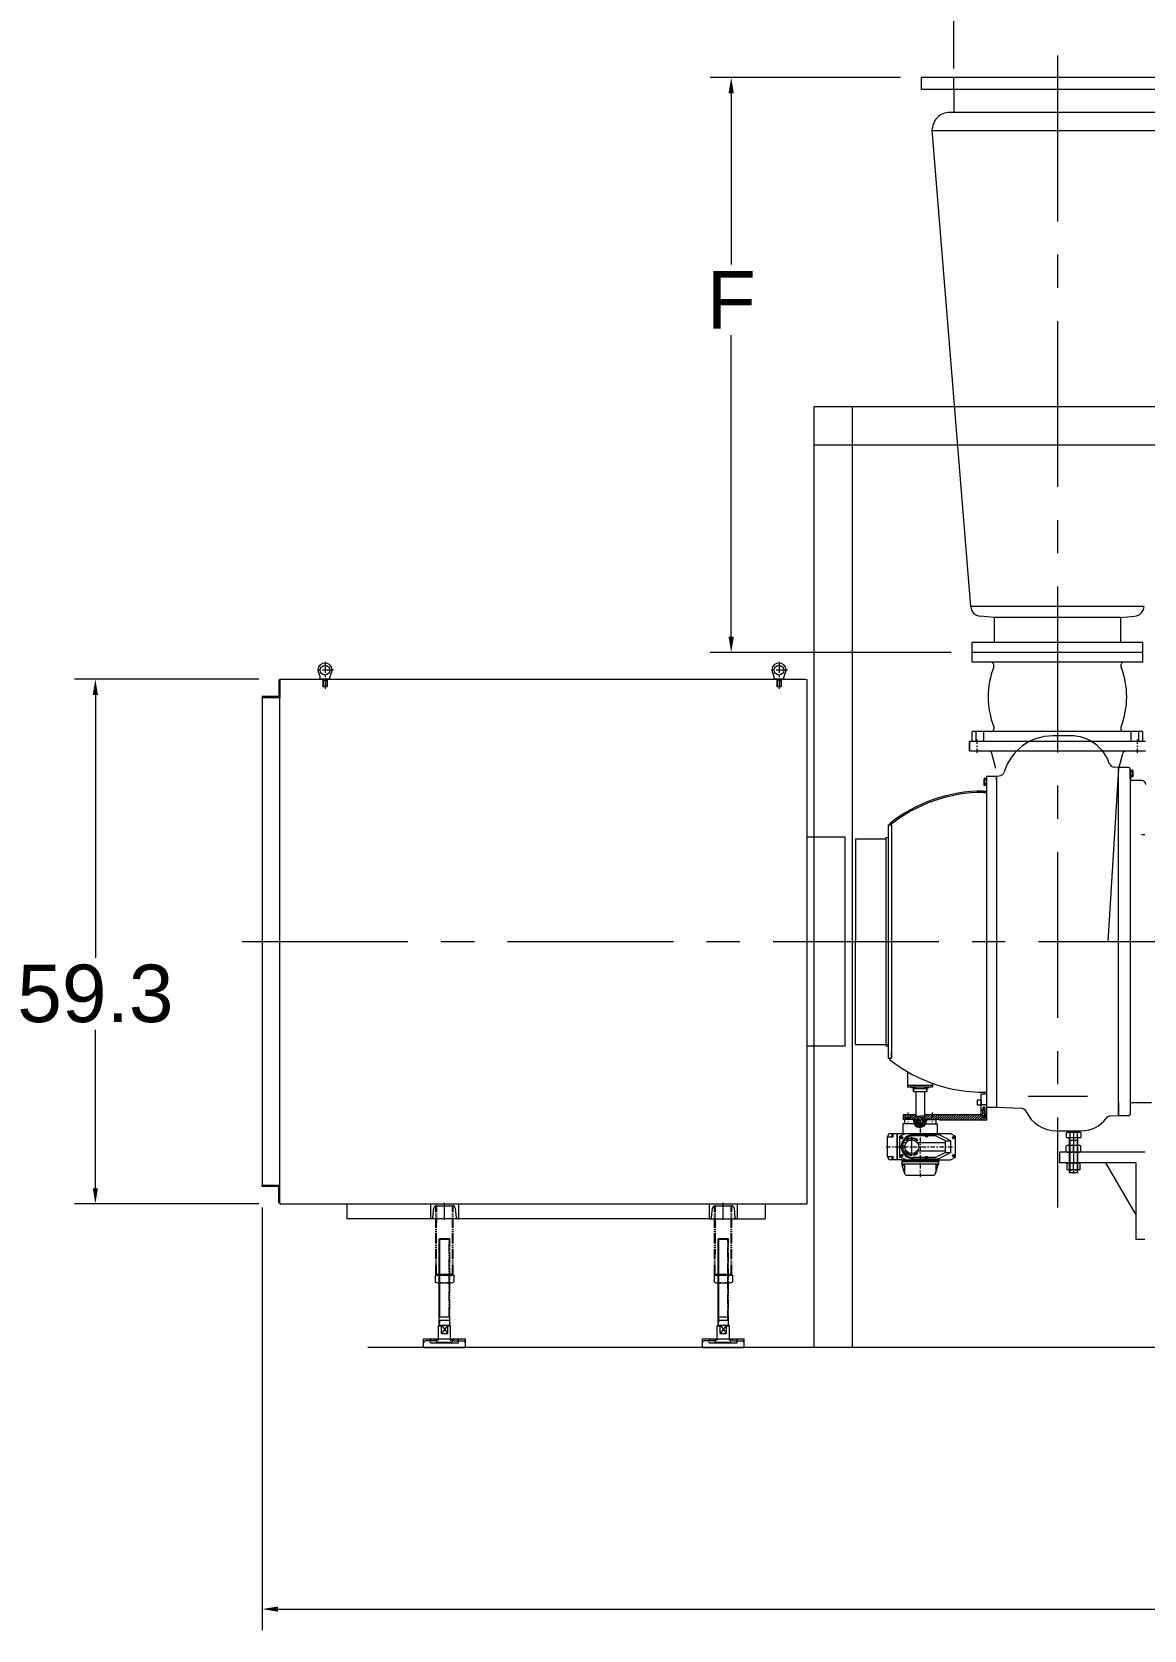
# Model space of a CAD drawing. Header units: inches. Extents: x 0 to 26418, y 0 to 20128.
# Drawn here: x 8830 to 12022, y 11112 to 15699 of the extents above; entities that cross this region are included whole.
import ezdxf

# ---------------------------------------------------------------- set-up
doc = ezdxf.new("R2010")
doc.units = ezdxf.units.IN
doc.header["$MEASUREMENT"] = 0
for name, pattern in [('ACAD_ISO04W100', [30, 24, -3, 0, -3]), ('CENTER', [50.8, 31.75, -6.35, 6.35, -6.35]), ('CHAIN', [0.7087, 0.4724, -0.0591, 0.1181, -0.0591]), ('DASHDOT', [25.4, 12.7, -6.35, 0, -6.35]), ('EB_DASHDOTDOT', [45, 30, -3, 3, -3, 3, -3])]:
    doc.linetypes.add(name, pattern=pattern)
doc.layers.get('Defpoints').update_dxf_attribs({"lineweight": 5})
for name, color, linetype, lineweight in [('CAXA0', 7, 'Continuous', 5), ('CAXA1', 5, 'CENTER', 5), ('CAXAEB0', 7, 'Continuous', 5), ('CAXA细实线层', 7, 'Continuous', 5), ('EB0_1', 7, 'Continuous', 5), ('中心线', 5, 'CENTER', 5), ('白色粗实线', 7, 'Continuous', 5), ('细实线层', 7, 'Continuous', 5)]:
    doc.layers.add(name, color=color, linetype=linetype, lineweight=lineweight)
doc.styles.add('Roman', font='arial.ttf')
doc.styles.get("Standard").update_dxf_attribs({"font": 'arial.ttf'})
doc.dimstyles.new('ISO-25', dxfattribs={"dimscale": 30, "dimtxt": 1.5, "dimasz": 1.5, "dimexe": 2, "dimexo": 2, "dimtad": 1, "dimtih": 1, "dimtoh": 1, "dimdec": 1, "dimlfac": 0.03937, "dimdsep": 46, "dimtxsty": 'Standard', "dimcen": 2.5, "dimclrd": 7, "dimclre": 7, "dimclrt": 7, "dimadec": 0, "dimazin": 0, "dimtfac": 1, "dimtdec": 1, "dimtmove": 0, "dimatfit": 3, "dimfxl": 1, "dimlwd": 5, "dimlwe": 5, "dimarcsym": 0})

# ---------------------------------------------------------------- blocks, each defined once
blk = doc.blocks.new('*D28')
at = {"color": 7, "linetype": 'Continuous', "lineweight": 5, "transparency": 16777216}
for p, q in [((9480.9, 13841.2), (8951.8, 13841.2)), ((9011.8, 13796.2), (9011.8, 13041.4)), ((9011.8, 12380.2), (9011.8, 12835.3)), ((9480.9, 12335.2), (8951.8, 12335.2))]:
    blk.add_line(p, q, dxfattribs=at)
at = {"color": 7, "transparency": 16777216}
for points in [[(9004.3, 13796.2), (9019.3, 13796.2), (9011.8, 13841.2)], [(9004.3, 12380.2), (9019.3, 12380.2), (9011.8, 12335.2)]]:
    blk.add_solid(points, dxfattribs=at)
at = {"layer": 'Defpoints', "color": 0, "transparency": 16777216}
for p in [(9540.9, 13841.2), (9011.8, 12335.2), (9540.9, 12335.2)]:
    blk.add_point(p, dxfattribs=at)
at = {"color": 7, "lineweight": 5, "transparency": 16777216, "insert": (9011.8, 12938.3), "char_height": 165, "attachment_point": 5, "style": 'Roman'}
blk.add_mtext('59.3', dxfattribs=at)
blk = doc.blocks.new('*D43')
at = {"color": 7, "linetype": 'Continuous', "lineweight": 5, "transparency": 16777216}
for p, q in [((9490.9, 12325.2), (9490.9, 11112.2)), ((15873.9, 11863.2), (15873.9, 11112.2)), ((9535.9, 11172.2), (15828.9, 11172.2))]:
    blk.add_line(p, q, dxfattribs=at)
at = {"color": 7, "transparency": 16777216}
for points in [[(9535.9, 11179.7), (9535.9, 11164.7), (9490.9, 11172.2)], [(15828.9, 11179.7), (15828.9, 11164.7), (15873.9, 11172.2)]]:
    blk.add_solid(points, dxfattribs=at)
at = {"layer": 'Defpoints', "color": 0, "transparency": 16777216}
for p in [(9490.9, 12385.2), (15873.9, 11923.2), (15873.9, 11172.2)]:
    blk.add_point(p, dxfattribs=at)
at = {"color": 7, "lineweight": 5, "transparency": 16777216, "insert": (12682.4, 11276.2), "char_height": 165, "attachment_point": 5, "style": 'Roman'}
blk.add_mtext('C', dxfattribs=at)
blk = doc.blocks.new('*D30')
at = {"color": 7, "linetype": 'Continuous', "lineweight": 5, "transparency": 16777216}
for p, q in [((11475.7, 15594.2), (11475.7, 15830.1)), ((12072, 15594.2), (12072, 15830.1)), ((11520.7, 15770.1), (12027, 15770.1))]:
    blk.add_line(p, q, dxfattribs=at)
at = {"color": 7, "transparency": 16777216}
for points in [[(11520.7, 15777.6), (11520.7, 15762.6), (11475.7, 15770.1)], [(12027, 15777.6), (12027, 15762.6), (12072, 15770.1)]]:
    blk.add_solid(points, dxfattribs=at)
at = {"layer": 'Defpoints', "color": 0, "transparency": 16777216}
for p in [(12072, 15770.1), (11475.7, 15534.2), (12072, 15534.2)]:
    blk.add_point(p, dxfattribs=at)
at = {"color": 7, "lineweight": 5, "transparency": 16777216, "insert": (11772.9, 15871.3), "char_height": 165, "attachment_point": 5, "style": 'Roman'}
blk.add_mtext('E', dxfattribs=at)
blk = doc.blocks.new('*D31')
at = {"color": 7, "linetype": 'Continuous', "lineweight": 5, "transparency": 16777216}
for p, q in [((11322.9, 15568.2), (10776.7, 15568.2)), ((10836.7, 15523.2), (10836.7, 15031.2)), ((10836.7, 13963.2), (10836.7, 14828.7)), ((11467.9, 13918.2), (10776.7, 13918.2))]:
    blk.add_line(p, q, dxfattribs=at)
at = {"color": 7, "transparency": 16777216}
for points in [[(10829.2, 15523.2), (10844.2, 15523.2), (10836.7, 15568.2)], [(10829.2, 13963.2), (10844.2, 13963.2), (10836.7, 13918.2)]]:
    blk.add_solid(points, dxfattribs=at)
at = {"layer": 'Defpoints', "color": 0, "transparency": 16777216}
for p in [(11382.9, 15568.2), (10836.7, 13918.2), (11527.9, 13918.2)]:
    blk.add_point(p, dxfattribs=at)
at = {"color": 7, "lineweight": 5, "transparency": 16777216, "insert": (10836.7, 14929.9), "char_height": 165, "attachment_point": 5, "style": 'Roman'}
blk.add_mtext('F', dxfattribs=at)

msp = doc.modelspace()

# ---------------------------------------------------------------- hatches: boundary and pattern name
at = {"lineweight": 5}
h = msp.add_hatch(dxfattribs=at)
h.set_pattern_fill('ANSI31', scale=1.5, angle=90, style=0)
h.set_pattern_definition([(45, (50834.8443, 4352.806), (3.36759605, -3.36759605), [])])
h.paths.add_polyline_path([(11568.95, 12583.18), (11569.45, 12583.18), (11569.45, 12575.18), (11568.95, 12575.18)], flags=16)
h.paths.add_polyline_path([(11554.45, 12583.18), (11554.95, 12583.18), (11554.95, 12575.18), (11554.45, 12575.18)], flags=16)
h.paths.add_polyline_path([(11348.45, 12583.18), (11350.95, 12583.18), (11350.95, 12591.18), (11364.95, 12591.18), (11364.95, 12577.18), (11348.45, 12577.18)])
h.paths.add_polyline_path([(11413.95, 12591.18), (11557.45, 12591.18), (11557.45, 12583.18), (11554.45, 12583.18), (11554.45, 12575.18), (11434.95, 12575.18), (11434.95, 12577.18), (11413.95, 12577.18)])
h.paths.add_polyline_path([(11392.95, 12591.18), (11413.95, 12591.18), (11413.95, 12577.18), (11392.95, 12577.18)])
h.paths.add_polyline_path([(11566.45, 12591.18), (11569.95, 12591.18), (11569.95, 12575.18), (11569.45, 12575.18), (11569.45, 12583.18), (11566.45, 12583.18)])
h.paths.add_polyline_path([(11329.95, 12577.18), (11329.95, 12591.18), (11336.95, 12591.18), (11336.95, 12583.18), (11339.45, 12583.18), (11339.45, 12577.18)])
at = {"lineweight": 5, "ltscale": 2}
h = msp.add_hatch(dxfattribs=at)
h.set_pattern_fill('ANSI31', angle=90, style=0)
h.set_pattern_definition([(135, (-173626.2287, 76611.9584), (-2.24506403, -2.24506403), [])])
edge = h.paths.add_edge_path()
edge.add_line((11385.95, 12577.18), (11396.56, 12577.18))
edge.add_spline(control_points=[(11396.56, 12577.18), (11398.53, 12573.35), (11391.91, 12556.99), (11382.22, 12554.28), (11378.95, 12554.19)], knot_values=[3.6308957, 3.6308957, 3.6308957, 3.6308957, 20.6769473, 29.3984587, 29.3984587, 29.3984587, 29.3984587], degree=3, periodic=0)
edge.add_line((11378.95, 12554.19), (11378.95, 12558.18))
edge.add_line((11378.95, 12558.18), (11385.95, 12558.18))
edge.add_line((11385.95, 12558.18), (11385.95, 12577.18))
edge = h.paths.add_edge_path()
edge.add_line((11371.95, 12565.18), (11371.95, 12558.18))
edge.add_line((11371.95, 12558.18), (11378.95, 12558.18))
edge.add_line((11378.95, 12558.18), (11378.95, 12554.19))
edge.add_spline(control_points=[(11378.95, 12554.19), (11376.36, 12554.13), (11370.89, 12555.1), (11363.16, 12557.92), (11361.01, 12571.77), (11360.4, 12577.18)], knot_values=[29.3984587, 29.3984587, 29.3984587, 29.3984587, 36.2964937, 44.020634, 53.7417348, 53.7417348, 53.7417348, 53.7417348], degree=3, periodic=0)
edge.add_line((11360.4, 12577.18), (11371.4, 12577.18))
edge.add_line((11371.4, 12577.18), (11371.95, 12577.18))
edge.add_line((11371.95, 12577.18), (11371.95, 12565.18))
edge.add_line((11371.95, 12565.18), (11371.95, 12565.18))

# ---------------------------------------------------------------- linework, layer by layer
at = {"color": 7, "lineweight": 5}
for p, q in [((11382.95, 15534.18), (11382.95, 15568.18)), ((11475.74, 15534.18), (11475.74, 15568.18)), ((11475.74, 15534.18), (11475.74, 15468.18)), ((11524.25, 14050.18), (11413.9, 15418.18)), ((11413.96, 15415.7), (12131.93, 15415.7)), ((11073.95, 14623.18), (11073.95, 11923.18)), ((15873.95, 14623.18), (11073.95, 14623.18)), ((11183.95, 14623.18), (11183.95, 11923.18)), ((15873.95, 14513.18), (11073.95, 14513.18)), ((12021.64, 14050.18), (11524.25, 14050.18)), ((11591.94, 14018.18), (11551.6, 14021.71)), ((11953.94, 14018.18), (11591.94, 14018.18)), ((11591.94, 14018.18), (11591.94, 13946.18)), ((11953.9, 14018.17), (11994.29, 14021.71)), ((11953.94, 14018.18), (11953.94, 13946.18)), ((9537.95, 13838.18), (9537.95, 13791.18)), ((9540.95, 13838.18), (9537.95, 13838.18)), ((9540.95, 13841.18), (11050.95, 13841.18)), ((9540.95, 13838.18), (9540.95, 13841.18)), ((9540.95, 13838.18), (9540.95, 13788.18)), ((9656.4, 13841.18), (9656.91, 13846.66)), ((9685.5, 13841.18), (9656.4, 13841.18)), ((9664.95, 13839.18), (9664.95, 13819.93)), ((9676.95, 13837.68), (9664.95, 13837.68)), ((9665.7, 13819.18), (9664.95, 13819.93)), ((9676.95, 13819.93), (9664.95, 13819.93)), ((9676.2, 13819.18), (9665.7, 13819.18)), ((9665.8, 13837.68), (9665.8, 13819.18)), ((9676.1, 13837.68), (9676.1, 13819.18)), ((9676.2, 13819.18), (9676.95, 13819.93)), ((9676.95, 13839.18), (9676.95, 13819.93)), ((9685.5, 13841.18), (9684.99, 13846.66)), ((10959.4, 13841.18), (10959.91, 13846.66)), ((10988.5, 13841.18), (10959.4, 13841.18)), ((10967.95, 13839.18), (10967.95, 13819.93)), ((10979.95, 13837.68), (10967.95, 13837.68)), ((10968.7, 13819.18), (10967.95, 13819.93)), ((10979.95, 13819.93), (10967.95, 13819.93)), ((10979.2, 13819.18), (10968.7, 13819.18)), ((10968.8, 13837.68), (10968.8, 13819.18)), ((10979.1, 13837.68), (10979.1, 13819.18)), ((10979.2, 13819.18), (10979.95, 13819.93)), ((10979.95, 13839.18), (10979.95, 13819.93)), ((10988.5, 13841.18), (10987.99, 13846.66)), ((11037.95, 13841.18), (11040.95, 13841.18)), ((11053.95, 13841.18), (11053.94, 13388.2)), ((9537.95, 13791.18), (9490.95, 13791.18)), ((9490.95, 13791.18), (9490.95, 13788.18)), ((9540.95, 13788.18), (9490.95, 13788.18)), ((9490.95, 13788.18), (9490.95, 12388.18)), ((9540.95, 12338.18), (9540.95, 13788.18)), ((11539.5, 13663.18), (11539.5, 13691.18)), ((11561.5, 13663.18), (11561.5, 13691.18)), ((11984.39, 13663.16), (11984.39, 13691.16)), ((12006.39, 13663.16), (12006.39, 13691.16)), ((11520.45, 13663.18), (12025.45, 13663.18)), ((11520.45, 13635.18), (11520.45, 13663.18)), ((11520.45, 13635.18), (11772.95, 13635.18)), ((11596.52, 13585.18), (11585.11, 13627.76)), ((11772.95, 13635.18), (12025.45, 13635.18)), ((11949.38, 13585.18), (11960.79, 13627.76)), ((11918.98, 13088.18), (11949.38, 13585.18)), ((11976.95, 13588.18), (11947.95, 13588.18)), ((11947.95, 13588.18), (11947.95, 13576.68)), ((11947.95, 12588.18), (11947.95, 13588.18)), ((11981.95, 13555.68), (11981.95, 13583.18)), ((11981.95, 13583.18), (11981.95, 12593.18)), ((11981.95, 13578.91), (11982.55, 13578.91)), ((11981.95, 13578.91), (11981.95, 13562.44)), ((11982.55, 13580.6), (11988.68, 13580.6)), ((11982.55, 13580.6), (11982.55, 13560.75)), ((11988.68, 13580.6), (11989.45, 13579.27)), ((11989.45, 13579.27), (11989.45, 13562.08)), ((11557.45, 13546.18), (11557.45, 13546.18)), ((11563.22, 13556.1), (11562.45, 13554.77)), ((11562.45, 13537.58), (11562.45, 13554.77)), ((11563.22, 13536.25), (11562.45, 13537.58)), ((11569.95, 13556.1), (11563.22, 13556.1)), ((11569.95, 13551.14), (11563.22, 13551.14)), ((11569.95, 13541.21), (11563.22, 13541.21)), ((11569.95, 13536.25), (11563.22, 13536.25)), ((11569.95, 13560.18), (11569.95, 12621.18)), ((11569.95, 13536.25), (11569.95, 13556.1)), ((11569.95, 13546.18), (11569.95, 13546.18)), ((11569.95, 13546.18), (11569.95, 13546.18)), ((11569.95, 13546.18), (11569.95, 13546.18)), ((11569.95, 13546.18), (11569.95, 13546.18)), ((11569.95, 13546.18), (11569.95, 13546.18)), ((11569.95, 13546.18), (11569.95, 13546.18)), ((11572.95, 13563.18), (11597.95, 13563.18)), ((11597.95, 13563.18), (11605.59, 13563.51)), ((11597.95, 13552.18), (11597.95, 13563.18)), ((11597.95, 13563.18), (11597.95, 12613.18)), ((11981.95, 13562.44), (11982.55, 13562.44)), ((11982.55, 13575.64), (11988.68, 13575.64)), ((11982.55, 13565.71), (11988.68, 13565.71)), ((11982.55, 13560.75), (11988.68, 13560.75)), ((12014.95, 13550.68), (11986.95, 13550.68)), ((11988.68, 13560.75), (11989.45, 13562.08)), ((11560.31, 13520.3), (11569.95, 13520.3)), ((11560.31, 13516.3), (11569.95, 13516.3)), ((11569.95, 13516.3), (11569.95, 13520.3)), ((11569.95, 13516.3), (11569.95, 13520.3)), ((11286.95, 13423.18), (11286.95, 12753.18)), ((11286.95, 13423.18), (11296.95, 13423.18)), ((11293.6, 13423.18), (11291.1, 13426.3)), ((11296.95, 13423.18), (11296.95, 12753.18)), ((11053.94, 13388.2), (11053.95, 12335.18)), ((11163.95, 13388.17), (11053.94, 13388.2)), ((11163.95, 12788.18), (11163.95, 13388.18)), ((11193.95, 13383.18), (11193.95, 13088.18)), ((11193.95, 13383.18), (11280.95, 13383.18)), ((11280.95, 13387.18), (11286.95, 13387.97)), ((11280.95, 13387.18), (11280.95, 12789.18)), ((11193.95, 12793.18), (11193.95, 13088.18)), ((11163.95, 12788.18), (11053.95, 12788.2)), ((11193.95, 12793.18), (11286.95, 12793.18)), ((11280.95, 12789.18), (11286.95, 12788.39)), ((11286.95, 12753.18), (11296.95, 12753.18)), ((11293.6, 12753.18), (11291.1, 12750.05)), ((11296.95, 12761.18), (11296.95, 12770.18)), ((11296.95, 12761.18), (11296.95, 12770.18)), ((11296.95, 12753.18), (11296.95, 12770.18)), ((11342.95, 12714.64), (11342.95, 12673.68)), ((11353.7, 12669.68), (11366.45, 12669.68)), ((11359.95, 12666.68), (11353.7, 12669.68)), ((11359.95, 12666.68), (11359.95, 12657.68)), ((11359.95, 12666.68), (11397.95, 12666.68)), ((11366.44, 12671.68), (11366.44, 12669.68)), ((11391.45, 12671.68), (11391.45, 12669.68)), ((11391.45, 12669.68), (11404.2, 12669.68)), ((11397.95, 12666.68), (11404.2, 12669.68)), ((11397.95, 12666.68), (11397.95, 12657.68)), ((11414.95, 12681.21), (11414.95, 12673.68)), ((11569.95, 12660.06), (11569.95, 12656.06)), ((11359.95, 12657.68), (11397.95, 12657.68)), ((11366.45, 12657.68), (11366.45, 12587.18)), ((11391.45, 12657.68), (11391.45, 12587.18)), ((11543.95, 12619.78), (11543.95, 12632.58)), ((11545.55, 12634.18), (11553.95, 12634.18)), ((11553.95, 12618.18), (11545.55, 12618.18)), ((11553.95, 12591.18), (11553.95, 12651.18)), ((11553.95, 12651.18), (11569.95, 12651.18)), ((11553.95, 12634.18), (11553.95, 12618.18)), ((11553.95, 12620.18), (11569.95, 12620.18)), ((11560.31, 12656.06), (11569.95, 12656.06)), ((11569.95, 12616.18), (11569.95, 12621.18)), ((11569.95, 12621.18), (11569.95, 12591.18)), ((11947.95, 12588.18), (11947.95, 12627.18)), ((11947.95, 12627.18), (11947.95, 12588.18)), ((12042.95, 12625.68), (11986.95, 12625.68)), ((11366.45, 12591.18), (11329.95, 12591.18)), ((11329.95, 12591.18), (11329.95, 12577.18)), ((11371.95, 12577.18), (11329.95, 12577.18)), ((11371.4, 12577.18), (11333.95, 12577.18)), ((11333.95, 12577.18), (11333.95, 12565.18)), ((11336.95, 12583.18), (11336.95, 12591.18)), ((11350.95, 12583.18), (11336.95, 12583.18)), ((11337.45, 12583.18), (11337.45, 12589.9)), ((11338.73, 12591.18), (11349.17, 12591.18)), ((11339.45, 12577.18), (11339.45, 12583.18)), ((11339.95, 12583.18), (11339.95, 12577.18)), ((11347.95, 12577.18), (11347.95, 12583.18)), ((11348.45, 12577.18), (11348.45, 12583.18)), ((11350.45, 12589.9), (11350.45, 12583.18)), ((11350.95, 12591.18), (11350.95, 12583.18)), ((11364.95, 12577.18), (11364.95, 12591.18)), ((11366.45, 12587.18), (11378.95, 12587.18)), ((11369.45, 12582.18), (11369.45, 12585.68)), ((11369.45, 12582.18), (11378.95, 12582.18)), ((11371.95, 12562.18), (11371.95, 12580.68)), ((11371.95, 12558.18), (11371.95, 12577.18)), ((11391.45, 12587.18), (11378.95, 12587.18)), ((11388.45, 12582.18), (11378.95, 12582.18)), ((11385.95, 12562.18), (11385.95, 12580.68)), ((11434.95, 12577.18), (11385.95, 12577.18)), ((11385.95, 12577.18), (11423.95, 12577.18)), ((11385.95, 12558.18), (11385.95, 12577.18)), ((11388.45, 12582.18), (11388.45, 12585.68)), ((11557.95, 12591.18), (11391.45, 12591.18)), ((11392.95, 12577.18), (11392.95, 12591.18)), ((11423.95, 12577.18), (11423.95, 12565.18)), ((11434.95, 12577.18), (11434.95, 12575.18)), ((11569.95, 12575.18), (11434.95, 12575.18)), ((11554.95, 12583.18), (11568.95, 12583.18)), ((11554.95, 12583.18), (11554.95, 12575.18)), ((11555.45, 12576.46), (11555.45, 12583.18)), ((11567.17, 12575.18), (11556.73, 12575.18)), ((11557.45, 12591.18), (11557.45, 12583.18)), ((11565.95, 12606.18), (11557.95, 12606.18)), ((11558.75, 12603.18), (11557.95, 12602.38)), ((11557.95, 12602.38), (11557.95, 12583.18)), ((11565.95, 12602.38), (11557.95, 12602.38)), ((11557.95, 12602.38), (11557.95, 12602.38)), ((11558.75, 12611.18), (11561.95, 12613.02)), ((11565.15, 12611.18), (11558.75, 12611.18)), ((11558.75, 12611.18), (11558.75, 12603.18)), ((11565.15, 12603.18), (11558.75, 12603.18)), ((11565.15, 12611.18), (11561.95, 12613.02)), ((11565.15, 12611.18), (11565.15, 12603.18)), ((11565.15, 12603.18), (11565.95, 12602.38)), ((11565.95, 12583.18), (11565.95, 12602.38)), ((11569.95, 12591.18), (11565.95, 12591.18)), ((11566.45, 12591.18), (11566.45, 12583.18)), ((11568.45, 12583.18), (11568.45, 12576.46)), ((11568.95, 12583.18), (11568.95, 12575.18)), ((11569.95, 12591.18), (11569.95, 12575.18)), ((11572.95, 12613.18), (11597.95, 12613.18)), ((11597.95, 12613.18), (11668.91, 12610.08)), ((11976.95, 12588.18), (11947.95, 12588.18)), ((11285.3, 12527.78), (11301.8, 12527.78)), ((11285.3, 12471.18), (11285.3, 12527.78)), ((11295, 12537.48), (11348.65, 12537.48)), ((11301.8, 12536.63), (11298.8, 12536.63)), ((11298.8, 12528.63), (11298.8, 12536.63)), ((11301.8, 12528.63), (11298.8, 12528.63)), ((11301.8, 12527.78), (11301.8, 12537.48)), ((11313.3, 12461.48), (11313.3, 12537.48)), ((11314.3, 12461.48), (11314.3, 12537.48)), ((11338.8, 12537.48), (11320.3, 12529.98)), ((11320.3, 12468.98), (11320.3, 12529.98)), ((11323.6, 12525.88), (11325.1, 12525.88)), ((11323.6, 12524.88), (11323.6, 12525.88)), ((11325.1, 12524.88), (11323.6, 12524.88)), ((11325.1, 12525.88), (11325.1, 12527.38)), ((11326.1, 12527.38), (11325.1, 12527.38)), ((11325.1, 12523.38), (11325.1, 12524.88)), ((11326.1, 12523.38), (11325.1, 12523.38)), ((11326.1, 12527.38), (11326.1, 12525.88)), ((11326.1, 12525.88), (11327.6, 12525.88)), ((11326.1, 12524.88), (11326.1, 12523.38)), ((11327.6, 12524.88), (11326.1, 12524.88)), ((11327.6, 12525.88), (11327.6, 12524.88)), ((11329.7, 12565.18), (11329.7, 12537.48)), ((11362.51, 12565.18), (11329.7, 12565.18)), ((11348.65, 12537.48), (11466.6, 12537.48)), ((11353.24, 12524.43), (11353.24, 12522.26)), ((11355.1, 12472.98), (11355.1, 12527.36)), ((11359.4, 12534.08), (11392.68, 12534.08)), ((11393.13, 12530.93), (11359.4, 12530.93)), ((11360.06, 12524), (11360.06, 12521.79)), ((11371.93, 12563.18), (11371.95, 12563.18)), ((11371.93, 12561.18), (11371.95, 12561.18)), ((11371.95, 12562.18), (11372.95, 12561.18)), ((11371.95, 12558.18), (11385.95, 12558.18)), ((11384.95, 12561.18), (11372.95, 12561.18)), ((11385.95, 12562.18), (11384.95, 12561.18)), ((11394.14, 12565.18), (11428.2, 12565.18)), ((11395.6, 12533.68), (11397.1, 12533.68)), ((11395.6, 12532.68), (11395.6, 12533.68)), ((11397.1, 12532.68), (11395.6, 12532.68)), ((11397.1, 12533.68), (11397.1, 12535.18)), ((11398.1, 12535.18), (11397.1, 12535.18)), ((11397.1, 12531.18), (11397.1, 12532.68)), ((11398.1, 12531.18), (11397.1, 12531.18)), ((11398.1, 12535.18), (11398.1, 12533.68)), ((11398.1, 12533.68), (11399.6, 12533.68)), ((11398.1, 12532.68), (11398.1, 12531.18)), ((11399.6, 12532.68), (11398.1, 12532.68)), ((11399.6, 12533.68), (11399.6, 12532.68)), ((11423.3, 12530.93), (11402.07, 12530.93)), ((11402.52, 12534.08), (11432.3, 12534.08)), ((11451.8, 12515.98), (11423.3, 12530.93)), ((11428.2, 12565.18), (11428.2, 12537.48)), ((11466.8, 12515.98), (11432.3, 12534.08)), ((11466.6, 12537.48), (11480.3, 12529.48)), ((11473, 12525.88), (11474.5, 12525.88)), ((11473, 12524.88), (11473, 12525.88)), ((11474.5, 12524.88), (11473, 12524.88)), ((11474.5, 12525.88), (11474.5, 12527.38)), ((11475.5, 12527.38), (11474.5, 12527.38)), ((11474.5, 12523.38), (11474.5, 12524.88)), ((11475.5, 12523.38), (11474.5, 12523.38)), ((11475.5, 12527.38), (11475.5, 12525.88)), ((11475.5, 12525.88), (11477, 12525.88)), ((11475.5, 12524.88), (11475.5, 12523.38)), ((11477, 12524.88), (11475.5, 12524.88)), ((11477, 12525.88), (11477, 12524.88)), ((11480.3, 12469.48), (11480.3, 12529.48)), ((11771.44, 12545.16), (11843.95, 12545.16)), ((11323.04, 12499.98), (11324.54, 12499.98)), ((11323.04, 12498.98), (11323.04, 12499.98)), ((11324.54, 12498.98), (11323.04, 12498.98)), ((11324.54, 12499.98), (11324.54, 12501.48)), ((11325.54, 12501.48), (11324.54, 12501.48)), ((11324.54, 12497.48), (11324.54, 12498.98)), ((11325.54, 12497.48), (11324.54, 12497.48)), ((11324.96, 12502.78), (11335.68, 12502.78)), ((11324.96, 12496.18), (11335.68, 12496.18)), ((11325.54, 12501.48), (11325.54, 12499.98)), ((11325.54, 12499.98), (11327.04, 12499.98)), ((11325.54, 12498.98), (11325.54, 12497.48)), ((11327.04, 12498.98), (11325.54, 12498.98)), ((11327.04, 12499.98), (11327.04, 12498.98)), ((11330.33, 12511.48), (11339.48, 12511.48)), ((11330.33, 12487.48), (11339.48, 12487.48)), ((11339.73, 12520.62), (11338.07, 12516.3)), ((11342.32, 12517.07), (11338.07, 12516.3)), ((11339.73, 12478.33), (11338.07, 12482.65)), ((11342.32, 12481.88), (11338.07, 12482.65)), ((11340.38, 12519.71), (11339.73, 12520.62)), ((11340.38, 12479.24), (11339.73, 12478.33)), ((11341.65, 12517.97), (11342.32, 12517.07)), ((11341.65, 12480.99), (11342.32, 12481.88)), ((11353.24, 12474.52), (11353.24, 12476.69)), ((11360.06, 12474.95), (11360.06, 12477.16)), ((11370.72, 12511.48), (11451.8, 12511.48)), ((11370.72, 12487.48), (11451.8, 12487.48)), ((11372.17, 12517.78), (11370.75, 12516.14)), ((11372.17, 12481.18), (11370.75, 12482.81)), ((11451.8, 12482.98), (11423.3, 12468.02)), ((11466.8, 12482.98), (11432.3, 12464.88)), ((11451.8, 12482.98), (11451.8, 12515.98)), ((11451.8, 12515.98), (11466.8, 12515.98)), ((11451.8, 12482.98), (11466.8, 12482.98)), ((11466.8, 12482.98), (11466.8, 12515.98)), ((11285.3, 12471.18), (11301.8, 12471.18)), ((11326.3, 12461.48), (11295, 12461.48)), ((11301.8, 12470.33), (11298.8, 12470.33)), ((11298.8, 12462.33), (11298.8, 12470.33)), ((11301.8, 12462.33), (11298.8, 12462.33)), ((11301.8, 12461.48), (11301.8, 12471.18)), ((11338.8, 12461.48), (11320.3, 12468.98)), ((11323.6, 12474.08), (11325.1, 12474.08)), ((11323.6, 12473.08), (11323.6, 12474.08)), ((11325.1, 12473.08), (11323.6, 12473.08)), ((11325.1, 12474.08), (11325.1, 12475.58)), ((11326.1, 12475.58), (11325.1, 12475.58)), ((11325.1, 12471.58), (11325.1, 12473.08)), ((11326.1, 12471.58), (11325.1, 12471.58)), ((11326.1, 12475.58), (11326.1, 12474.08)), ((11326.1, 12474.08), (11327.6, 12474.08)), ((11326.1, 12473.08), (11326.1, 12471.58)), ((11327.6, 12473.08), (11326.1, 12473.08)), ((11326.3, 12461.48), (11326.3, 12449.88)), ((11326.3, 12461.48), (11431.6, 12461.48)), ((11326.3, 12457.88), (11431.6, 12457.88)), ((11326.3, 12456.88), (11431.6, 12456.88)), ((11326.3, 12449.88), (11431.6, 12449.88)), ((11335.56, 12420.76), (11326.3, 12449.88)), ((11327.6, 12474.08), (11327.6, 12473.08)), ((11327.81, 12449.88), (11327.81, 12446.88)), ((11327.81, 12446.88), (11333.7, 12446.88)), ((11333.7, 12449.88), (11333.7, 12446.88)), ((11334.3, 12449.88), (11334.3, 12424.73)), ((11393.13, 12468.03), (11359.4, 12468.03)), ((11359.4, 12464.88), (11392.68, 12464.88)), ((11395.6, 12466.28), (11397.1, 12466.28)), ((11395.6, 12465.28), (11395.6, 12466.28)), ((11397.1, 12465.28), (11395.6, 12465.28)), ((11397.1, 12466.28), (11397.1, 12467.78)), ((11398.1, 12467.78), (11397.1, 12467.78)), ((11397.1, 12463.78), (11397.1, 12465.28)), ((11398.1, 12463.78), (11397.1, 12463.78)), ((11398.1, 12467.78), (11398.1, 12466.28)), ((11398.1, 12466.28), (11399.6, 12466.28)), ((11398.1, 12465.28), (11398.1, 12463.78)), ((11399.6, 12465.28), (11398.1, 12465.28)), ((11399.6, 12466.28), (11399.6, 12465.28)), ((11423.3, 12468.02), (11402.07, 12468.03)), ((11402.52, 12464.88), (11432.3, 12464.88)), ((11422.34, 12420.76), (11431.6, 12449.88)), ((11423.6, 12449.88), (11423.6, 12424.73)), ((11424.2, 12449.88), (11424.2, 12446.88)), ((11430.08, 12446.88), (11424.2, 12446.88)), ((11430.08, 12449.88), (11430.08, 12446.88)), ((11431.6, 12461.48), (11466.6, 12461.48)), ((11431.6, 12461.48), (11431.6, 12449.88)), ((11466.6, 12461.48), (11480.3, 12469.48)), ((11473, 12473.08), (11473, 12474.08)), ((11473, 12474.08), (11474.5, 12474.08)), ((11473, 12473.58), (11473, 12473.08)), ((11474.5, 12473.08), (11473, 12473.08)), ((11474.5, 12474.08), (11474.5, 12475.58)), ((11474.5, 12475.58), (11475.5, 12475.58)), ((11474.5, 12471.58), (11474.5, 12473.08)), ((11475.5, 12471.58), (11474.5, 12471.58)), ((11475, 12471.58), (11475.5, 12471.58)), ((11475.5, 12475.58), (11475.5, 12474.08)), ((11475.5, 12474.08), (11477, 12474.08)), ((11475.5, 12473.08), (11475.5, 12471.58)), ((11477, 12473.08), (11475.5, 12473.08)), ((11477, 12474.08), (11477, 12473.08)), ((9540.95, 12388.18), (9490.95, 12388.18)), ((9490.95, 12385.18), (9490.95, 12388.18)), ((9537.95, 12385.18), (9490.95, 12385.18)), ((9537.95, 12338.18), (9537.95, 12385.18)), ((11339.37, 12417.98), (11418.52, 12417.98)), ((9540.95, 12338.18), (9537.95, 12338.18)), ((9540.95, 12338.18), (9540.95, 12335.18)), ((9540.95, 12335.18), (11053.95, 12335.18)), ((9733.95, 12335.18), (9733.95, 12292.18)), ((9973.95, 12335.18), (10053.95, 12335.18)), ((9973.95, 12335.18), (9973.95, 12292.18)), ((9980.41, 12295.78), (9983.13, 12322.97)), ((9991.09, 12330.18), (10036.81, 12330.18)), ((10013.95, 12289.18), (10013.95, 12338.18)), ((10044.77, 12322.97), (10047.49, 12295.78)), ((10053.95, 12335.18), (10053.95, 12292.18)), ((10773.95, 12335.18), (10853.95, 12335.18)), ((10773.95, 12335.18), (10773.95, 12292.18)), ((10780.41, 12295.78), (10783.13, 12322.97)), ((10791.09, 12330.18), (10836.81, 12330.18)), ((10813.95, 12289.18), (10813.95, 12338.18)), ((10844.77, 12322.97), (10847.49, 12295.78)), ((10853.95, 12335.18), (10853.95, 12292.18)), ((10933.95, 12335.18), (10933.95, 12292.18)), ((10773.95, 12292.18), (9733.95, 12292.18)), ((9976.43, 12292.18), (9973.95, 12292.18)), ((10051.47, 12292.18), (10053.95, 12292.18)), ((10776.43, 12292.18), (10773.95, 12292.18)), ((10773.95, 12292.18), (10933.95, 12292.18)), ((10851.47, 12292.18), (10853.95, 12292.18)), ((9998.95, 12234.18), (10000.95, 12236.18)), ((9998.95, 12234.18), (10028.95, 12234.18)), ((9998.95, 11987.18), (9998.95, 12234.18)), ((10000.84, 12011.18), (10000.84, 12236.07)), ((10000.95, 12236.18), (10026.95, 12236.18)), ((10028.95, 12234.18), (10026.95, 12236.18)), ((10798.95, 12234.18), (10800.95, 12236.18)), ((10798.95, 12234.18), (10828.95, 12234.18)), ((10798.95, 11987.18), (10798.95, 12234.18)), ((10800.84, 12001.14), (10800.84, 12236.07)), ((10800.95, 12236.18), (10826.95, 12236.18)), ((10828.95, 12234.18), (10826.95, 12236.18)), ((9987.39, 12131.17), (9987.39, 12110.88)), ((9988.95, 12133.17), (10038.95, 12133.17)), ((9991.09, 12131.18), (10038.95, 12131.18)), ((9994.03, 12133.17), (10033.87, 12133.17)), ((10000.67, 12110.88), (10000.67, 12131.17)), ((10027.23, 12110.88), (10027.23, 12131.17)), ((10040.51, 12131.17), (10040.51, 12110.88)), ((10787.39, 12131.17), (10787.39, 12110.88)), ((10788.95, 12133.17), (10838.95, 12133.17)), ((10791.09, 12131.18), (10838.95, 12131.18)), ((10794.03, 12133.17), (10833.87, 12133.17)), ((10800.67, 12110.88), (10800.67, 12131.17)), ((10827.23, 12110.88), (10827.23, 12131.17)), ((10840.51, 12131.17), (10840.51, 12110.88)), ((9994.03, 12108.87), (10033.87, 12108.87)), ((10794.03, 12108.87), (10833.87, 12108.87)), ((9998.45, 11987.18), (9996.45, 11985.18)), ((9996.45, 11944.18), (9996.45, 11985.18)), ((9996.45, 11985.18), (10004.94, 11985.18)), ((9998.45, 12011.18), (10029.45, 12011.18)), ((9998.45, 11987.18), (10029.45, 11987.18)), ((9998.95, 12001.18), (10028.95, 12001.18)), ((10000.84, 12001.14), (9998.95, 11992.02)), ((10022.96, 11987.18), (10004.94, 11963.18)), ((10004.94, 11987.18), (10022.96, 11963.18)), ((10004.94, 11963.18), (10004.94, 11987.18)), ((10022.96, 11963.18), (10022.96, 11987.18)), ((10022.96, 11985.18), (10031.45, 11985.18)), ((10027.06, 12001.14), (10028.95, 11992.02)), ((10029.45, 11987.18), (10031.45, 11985.18)), ((10031.45, 11944.18), (10031.45, 11985.18)), ((10798.45, 11987.18), (10796.45, 11985.18)), ((10796.45, 11944.18), (10796.45, 11985.18)), ((10796.45, 11985.18), (10804.94, 11985.18)), ((10798.45, 12011.18), (10829.45, 12011.18)), ((10798.45, 11987.18), (10829.45, 11987.18)), ((10798.95, 12001.18), (10828.95, 12001.18)), ((10800.84, 12001.14), (10798.95, 11992.02)), ((10822.96, 11987.18), (10804.94, 11963.18)), ((10804.94, 11987.18), (10822.96, 11963.18)), ((10804.94, 11963.18), (10804.94, 11987.18)), ((10822.96, 11963.18), (10822.96, 11987.18)), ((10822.96, 11985.18), (10831.45, 11985.18)), ((10827.06, 12001.14), (10828.95, 11992.02)), ((10829.45, 11987.18), (10831.45, 11985.18)), ((10831.45, 11944.18), (10831.45, 11985.18)), ((9953.95, 11948.18), (10073.95, 11948.18)), ((9953.95, 11923.18), (9953.95, 11948.18)), ((9953.95, 11923.18), (9953.95, 11937.18)), ((9973.95, 11942.18), (9958.95, 11942.18)), ((9973.95, 11936.18), (9973.95, 11948.18)), ((9973.95, 11948.18), (10053.95, 11948.18)), ((9973.95, 11936.18), (10053.95, 11936.18)), ((9975.95, 11942.18), (9975.95, 11948.18)), ((9986.95, 11942.18), (9975.95, 11942.18)), ((9986.95, 11942.18), (9986.95, 11948.18)), ((9990.95, 11936.18), (9990.95, 11944.18)), ((9996.45, 11944.18), (9990.95, 11944.18)), ((9991.45, 11938.18), (9991.45, 11944.18)), ((9991.45, 11938.18), (10036.45, 11938.18)), ((9995.45, 11944.18), (9995.45, 11948.18)), ((10004.94, 11963.18), (10022.96, 11963.18)), ((10031.45, 11944.18), (10036.95, 11944.18)), ((10032.45, 11944.18), (10032.45, 11948.18)), ((10036.45, 11938.18), (10036.45, 11944.18)), ((10036.95, 11936.18), (10036.95, 11944.18)), ((10040.95, 11942.18), (10040.95, 11948.18)), ((10040.95, 11942.18), (10051.95, 11942.18)), ((10051.95, 11942.18), (10051.95, 11948.18)), ((10053.95, 11936.18), (10053.95, 11948.18)), ((10053.95, 11942.18), (10068.95, 11942.18)), ((10073.95, 11923.18), (10073.95, 11948.18)), ((10073.95, 11923.18), (10073.95, 11937.18)), ((10753.95, 11948.18), (10873.95, 11948.18)), ((10753.95, 11923.18), (10753.95, 11948.18)), ((10753.95, 11923.18), (10753.95, 11937.18)), ((10773.95, 11942.18), (10758.95, 11942.18)), ((10773.95, 11936.18), (10773.95, 11948.18)), ((10773.95, 11948.18), (10853.95, 11948.18)), ((10773.95, 11936.18), (10853.95, 11936.18)), ((10775.95, 11942.18), (10775.95, 11948.18)), ((10786.95, 11942.18), (10775.95, 11942.18)), ((10786.95, 11942.18), (10786.95, 11948.18)), ((10790.95, 11936.18), (10790.95, 11944.18)), ((10796.45, 11944.18), (10790.95, 11944.18)), ((10791.45, 11938.18), (10791.45, 11944.18)), ((10791.45, 11938.18), (10836.45, 11938.18)), ((10795.45, 11944.18), (10795.45, 11948.18)), ((10804.94, 11963.18), (10822.96, 11963.18)), ((10831.45, 11944.18), (10836.95, 11944.18)), ((10832.45, 11944.18), (10832.45, 11948.18)), ((10836.45, 11938.18), (10836.45, 11944.18)), ((10836.95, 11936.18), (10836.95, 11944.18)), ((10840.95, 11942.18), (10840.95, 11948.18)), ((10840.95, 11942.18), (10851.95, 11942.18)), ((10851.95, 11942.18), (10851.95, 11948.18)), ((10853.95, 11936.18), (10853.95, 11948.18)), ((10853.95, 11942.18), (10868.95, 11942.18)), ((10873.95, 11923.18), (10873.95, 11948.18)), ((10873.95, 11923.18), (10873.95, 11937.18)), ((16641.69, 11923.18), (9793.58, 11923.18)), ((9953.95, 11923.18), (10073.95, 11923.18)), ((9953.95, 11923.18), (10073.95, 11923.18)), ((10753.95, 11923.18), (10873.95, 11923.18)), ((10753.95, 11923.18), (10873.95, 11923.18))]:
    msp.add_line(p, q, dxfattribs=at)
at = {"color": 7, "linetype": 'DASHDOT', "lineweight": 5}
for p, q in [((11542.95, 13629.76), (11542.95, 13669.77)), ((12002.95, 13629.76), (12002.95, 13669.77)), ((11561.95, 12615.75), (11561.95, 12569.68)), ((11343.95, 12597.48), (11343.95, 12570.11)), ((11378.95, 12577.18), (11378.95, 12493.73)), ((11378.95, 12577.18), (11378.95, 12413)), ((11413.95, 12597.48), (11413.95, 12570.11)), ((11281.14, 12499.48), (11484.58, 12499.48))]:
    msp.add_line(p, q, dxfattribs=at)
at = {"color": 7, "linetype": 'Continuous', "lineweight": 5}
for p, q in [((11527.95, 13663.18), (12017.95, 13663.18)), ((11798.3, 12539.18), (11798.3, 12525.71)), ((11798.3, 12525.71), (11839.87, 12525.71)), ((11803.5, 12540.71), (11834.68, 12540.71)), ((11807.09, 12525.71), (11831.09, 12525.71)), ((11807.09, 12525.71), (11807.09, 12425.71)), ((11808.7, 12539.18), (11808.7, 12525.71)), ((11829.48, 12539.18), (11829.48, 12525.71)), ((11831.09, 12525.71), (11831.09, 12425.71)), ((11839.87, 12539.18), (11839.87, 12525.71)), ((12023.95, 12483.5), (11779.09, 12483.5)), ((11779.09, 12483.5), (11779.09, 12453.5)), ((11798.3, 12485.03), (11798.3, 12502.17)), ((11803.5, 12503.7), (11834.68, 12503.7)), ((11803.5, 12483.5), (11834.68, 12483.5)), ((11807.09, 12518.21), (11831.09, 12518.21)), ((11808.7, 12502.17), (11808.7, 12485.03)), ((11829.48, 12502.17), (11829.48, 12485.03)), ((11839.87, 12485.03), (11839.87, 12502.17)), ((11998.95, 12453.5), (11779.09, 12453.5)), ((11801.09, 12433.06), (11801.09, 12453.26)), ((11801.09, 12453.26), (11837.09, 12453.26)), ((11837.09, 12433.06), (11801.09, 12433.06)), ((11819.09, 12434.59), (11819.09, 12451.72)), ((11837.09, 12453.26), (11837.09, 12433.06)), ((11911.45, 12453.5), (11998.95, 12301.95)), ((11998.95, 12233.5), (11998.95, 12453.5)), ((11807.09, 12425.71), (11831.09, 12425.71)), ((12023.95, 12233.5), (11998.95, 12233.5))]:
    msp.add_line(p, q, dxfattribs=at)
at = {"color": 7, "linetype": 'ACAD_ISO04W100', "lineweight": 5, "ltscale": 0.3}
for p, q in [((11359.95, 12657.68), (11359.95, 12666.68)), ((11397.95, 12657.68), (11397.95, 12666.68))]:
    msp.add_line(p, q, dxfattribs=at)
at = {"color": 7, "linetype": 'CHAIN', "lineweight": 5, "ltscale": 15}
msp.add_line((11859.68, 12643.67), (11688.63, 12643.67), dxfattribs=at)
at = {"color": 7, "lineweight": 5}
for centre, radius in [((9670.95, 13867.18), 14), ((10973.95, 13867.18), 14), ((11325.6, 12525.38), 3.3), ((11356.65, 12523.12), 1.75), ((11397.6, 12533.18), 3.3), ((11475, 12525.38), 3.3), ((11325.04, 12499.48), 3.3), ((11325.6, 12473.58), 3.3), ((11355.1, 12499.48), 19.7), ((11475, 12473.58), 3.3), ((11397.6, 12465.78), 3.3)]:
    msp.add_circle(centre, radius, dxfattribs=at)
for centre, radius, start, end in [((11463.9, 15418.18), 50, 90, 182.83926), ((11554.22, 14051.59), 30, 182.70431, 265), ((11991.67, 14051.59), 30, 275, 357.29569), ((9670.95, 13867.18), 20.55, 324.75711, 215.24289), ((9641.91, 13846.66), 15, 0, 35.24289), ((9699.99, 13846.66), 15, 144.75711, 180), ((10973.95, 13867.18), 20.55, 324.75711, 215.24289), ((10944.91, 13846.66), 15, 0, 35.24289), ((11002.99, 13846.66), 15, 144.75711, 180), ((11808.14, 13790.68), 234.02, 158.48295, 201.51705), ((11581.03, 13880.18), 10, 338.48295, 90), ((11964.87, 13880.18), 10, 90, 201.51705), ((11737.86, 13790.68), 234.02, 338.48295, 21.51705), ((9662.95, 13839.18), 2, 0, 90), ((9678.95, 13839.18), 2, 90, 180), ((10965.95, 13839.18), 2, 0, 90), ((10981.95, 13839.18), 2, 90, 180), ((11581.16, 13700.9), 10, 270.0815, 21.59854), ((11964.74, 13700.9), 10, 158.40146, 269.9185), ((11575.45, 13625.18), 10, 15, 90), ((11970.45, 13625.18), 10, 90, 165), ((11976.95, 13583.18), 5, 0, 90), ((11987.87, 13590.26), 11, 237.44934, 241.44818), ((11985.06, 13578.12), 4.39, 325.61576, 25.61582), ((11566.84, 13553.62), 4.39, 154.38418, 214.38424), ((11578.87, 13546.18), 16.42, 162.41205, 197.58795), ((11566.84, 13538.73), 4.39, 145.61576, 205.61582), ((11572.95, 13560.18), 3, 90, 180), ((11986.95, 13555.68), 5, 180, 270), ((11973.03, 13570.68), 16.42, 342.41205, 17.58795), ((11985.06, 13563.23), 4.39, 334.38418, 34.38424), ((12014.95, 13538.68), 12, 0, 90), ((11560.31, 13087.8), 432.5, 89.99999, 128.49432), ((11560.31, 13087.8), 428.5, 90, 128.4934), ((11560.31, 13088.56), 432.5, 231.50568, 243.37005), ((11560.31, 13088.56), 432.5, 243.37005, 270.00001), ((11545.55, 12632.58), 1.6, 90, 180), ((11545.55, 12619.78), 1.6, 180, 270), ((11572.95, 12616.18), 3, 180, 270), ((11986.95, 12620.68), 5, 90, 180), ((11338.73, 12589.9), 1.28, 90, 180), ((11349.17, 12589.9), 1.28, 0, 90), ((11367.95, 12585.68), 1.5, 359.99992, 89.99992), ((11370.45, 12580.68), 1.5, 0, 89.99992), ((11387.45, 12580.68), 1.5, 90.00008, 180), ((11389.95, 12585.68), 1.5, 90.00008, 180.00008), ((11556.73, 12576.46), 1.28, 180, 270), ((11567.17, 12576.46), 1.28, 270, 0), ((11668.21, 12594.09), 16, 25.65581, 87.5), ((11771.44, 12643.68), 98.52, 205.65581, 270.00003), ((11843.95, 12629.46), 84.31, 270, 324.4794), ((11925.59, 12571.19), 16, 92.5, 144.47939), ((11976.95, 12593.18), 5, 270, 0), ((11295, 12527.78), 9.7, 90, 180), ((11359.4, 12499.48), 34.6, 90, 174.52892), ((11359.4, 12499.48), 31.45, 90, 173.97901), ((11355.1, 12499.48), 25.02, 94.25161, 126.0227), ((11355.1, 12499.48), 22.86, 94.65425, 126.0227), ((11355.1, 12499.48), 25.02, 46.99459, 78.55642), ((11397.6, 12533.18), 5, 169.63024, 10.36976), ((11359.4, 12499.48), 34.6, 185.47108, 270), ((11359.4, 12499.48), 31.45, 186.02099, 270), ((11355.1, 12499.48), 25.02, 233.9773, 265.74839), ((11355.1, 12499.48), 22.86, 233.9773, 265.34575), ((11355.1, 12499.48), 22.86, 46.78495, 77.45816), ((11355.1, 12499.48), 22.86, 282.54184, 313.21505), ((11355.1, 12499.48), 25.02, 281.44358, 313.00541), ((11295, 12471.18), 9.7, 180, 270), ((11397.6, 12465.78), 5, 349.63024, 190.36976), ((11339.37, 12421.98), 4, 197.65012, 270), ((11418.52, 12421.98), 4, 270, 342.34988), ((9976.43, 12296.18), 4, 270, 354.28941), ((9991.09, 12322.18), 8, 90, 174.28941), ((10036.81, 12322.18), 8, 5.71059, 90), ((10051.47, 12296.18), 4, 185.71059, 270), ((10776.43, 12296.18), 4, 270, 354.28941), ((10791.09, 12322.18), 8, 90, 174.28941), ((10836.81, 12322.18), 8, 5.71059, 90), ((10851.47, 12296.18), 4, 185.71059, 270), ((9994.03, 12121.17), 12, 56.41132, 123.58868), ((9994.03, 12120.87), 12, 236.41132, 303.58868), ((10013.95, 12088.17), 45, 72.83706, 107.16294), ((10013.95, 12153.87), 45, 252.83706, 287.16294), ((10033.87, 12121.17), 12, 56.41132, 123.58868), ((10033.87, 12120.87), 12, 236.41132, 303.58868), ((10794.03, 12121.17), 12, 56.41132, 123.58868), ((10794.03, 12120.87), 12, 236.41132, 303.58868), ((10813.95, 12088.17), 45, 72.83706, 107.16294), ((10813.95, 12153.87), 45, 252.83706, 287.16294), ((10833.87, 12121.17), 12, 56.41132, 123.58868), ((10833.87, 12120.87), 12, 236.41132, 303.58868), ((9958.95, 11937.18), 5, 90, 180), ((10013.95, 12063.74), 127.56, 259.84078, 280.15922), ((10068.95, 11937.18), 5, 0, 90), ((10758.95, 11937.18), 5, 90, 180), ((10813.95, 12063.74), 127.56, 259.84078, 280.15922), ((10868.95, 11937.18), 5, 0, 90)]:
    msp.add_arc(centre, radius, start, end, dxfattribs=at)
at = {"color": 7, "linetype": 'Continuous', "lineweight": 5}
for centre, radius, start, end in [((11803.5, 12531.14), 9.57, 57.13277, 122.86723), ((11819.09, 12504.71), 36, 73.22135, 106.77865), ((11834.68, 12531.14), 9.57, 57.13277, 122.86723), ((11803.5, 12494.13), 9.57, 57.13277, 122.86723), ((11803.5, 12493.07), 9.57, 237.13277, 302.86723), ((11819.09, 12467.7), 36, 73.22135, 106.77865), ((11819.09, 12519.5), 36, 253.22135, 286.77865), ((11834.68, 12494.13), 9.57, 57.13277, 122.86723), ((11834.68, 12493.07), 9.57, 237.13277, 302.86723), ((11810.09, 12426.07), 27.19, 70.67144, 109.32856), ((11810.09, 12460.25), 27.19, 250.67144, 289.32856), ((11828.09, 12426.07), 27.19, 70.67144, 109.32856), ((11828.09, 12460.25), 27.19, 250.67144, 289.32856)]:
    msp.add_arc(centre, radius, start, end, dxfattribs=at)
at = {"color": 7, "lineweight": 5}
msp.add_open_spline([(11396.56, 12577.18), (11398.53, 12573.35), (11390.13, 12552.61), (11373.66, 12554.09), (11363.16, 12557.92), (11361.01, 12571.77), (11360.4, 12577.18)], degree=3, knots=[3.6308957, 3.6308957, 3.6308957, 3.6308957, 20.6769473, 36.2964937, 44.020634, 53.7417348, 53.7417348, 53.7417348, 53.7417348], dxfattribs=at)
at = {"layer": 'CAXA0', "color": 7, "linetype": 'Continuous', "lineweight": 5}
for p, q in [((12162.95, 15568.18), (11382.95, 15568.18)), ((12162.95, 15534.18), (11382.95, 15534.18)), ((12082, 15468.18), (11463.9, 15468.18)), ((12018.06, 13946.18), (11527.95, 13946.18)), ((11528.06, 13918.18), (11528.06, 13946.18)), ((12018.06, 13918.18), (12018.06, 13946.18)), ((12018.06, 13918.18), (11527.95, 13918.18)), ((11528.11, 13890.18), (11528.11, 13918.18)), ((12018.11, 13890.18), (12018.11, 13918.18)), ((12018.11, 13890.18), (11528.11, 13890.18)), ((12017.9, 13691.18), (11527.9, 13691.18)), ((11527.9, 13663.18), (11527.9, 13691.18)), ((12018, 13663.16), (12018, 13691.16))]:
    msp.add_line(p, q, dxfattribs=at)
at = {"layer": 'CAXA1', "linetype": 'CENTER', "lineweight": 5, "ltscale": 15}
for p, q in [((11772.95, 15631.27), (11772.95, 12324.71)), ((9432.77, 13088.18), (12648.51, 13088.18))]:
    msp.add_line(p, q, dxfattribs=at)
at = {"layer": 'CAXA1', "linetype": 'CENTER', "lineweight": 5, "ltscale": 3}
for p, q in [((11819.09, 12543.71), (11819.09, 12422.71)), ((11819.09, 12481.97), (11819.09, 12506.7)), ((11819.09, 12430.06), (11819.09, 12454.79))]:
    msp.add_line(p, q, dxfattribs=at)
at = {"layer": 'CAXAEB0', "color": 7, "linetype": 'EB_DASHDOTDOT', "lineweight": 5}
for p, q in [((9988.95, 12131.18), (9988.95, 12329.89)), ((9991.09, 12131.18), (9991.45, 12330.18)), ((10036.81, 12131.18), (10036.45, 12330.18)), ((10038.95, 12131.18), (10038.95, 12329.89)), ((10788.95, 12131.18), (10788.95, 12329.89)), ((10791.09, 12131.18), (10791.45, 12330.18)), ((10836.81, 12131.18), (10836.45, 12330.18)), ((10838.95, 12131.18), (10838.95, 12329.89)), ((10027.06, 12011.18), (10027.06, 12236.07)), ((10029.45, 11987.18), (10028.95, 12234.18)), ((10827.06, 12001.14), (10827.06, 12236.07)), ((10829.45, 11987.18), (10828.95, 12234.18))]:
    msp.add_line(p, q, dxfattribs=at)
at = {"layer": 'CAXA细实线层', "color": 7, "lineweight": 5}
for p, q in [((11807.09, 12525.71), (11808.89, 12518.21)), ((11831.09, 12525.71), (11829.29, 12518.21)), ((11808.89, 12518.21), (11808.89, 12425.71)), ((11829.29, 12518.21), (11829.29, 12425.71))]:
    msp.add_line(p, q, dxfattribs=at)
at = {"layer": 'EB0_1', "color": 7, "linetype": 'Continuous', "lineweight": 5}
for p, q in [((11811.95, 13678.68), (11759.94, 13678.68)), ((11947.95, 13588.18), (11936.39, 13588.68)), ((11414.95, 12674.68), (11342.95, 12674.68)), ((11342.95, 12673.68), (11342.95, 12671.68)), ((11342.95, 12671.68), (11414.95, 12671.68)), ((11414.95, 12673.68), (11414.95, 12671.68)), ((11947.95, 12588.18), (11924.89, 12587.17))]:
    msp.add_line(p, q, dxfattribs=at)
for centre, radius, start, end in [((11759.94, 13532.68), 146, 89.99999, 163.20239), ((11811.95, 13562.68), 116, 18.5481, 90.00013), ((11937.09, 13604.67), 16, 198.5481, 267.5)]:
    msp.add_arc(centre, radius, start, end, dxfattribs=at)
at = {"layer": 'EB0_1', "color": 7, "lineweight": 5}
msp.add_arc((11604.85, 13579.49), 16, 272.64334, 343.20239, dxfattribs=at)
at = {"layer": '中心线', "lineweight": 5}
for p, q in [((9695.01, 13867.18), (9646.88, 13867.18)), ((9670.95, 13891.24), (9670.95, 13814.04)), ((10998.01, 13867.18), (10949.88, 13867.18)), ((10973.95, 13891.24), (10973.95, 13814.04))]:
    msp.add_line(p, q, dxfattribs=at)
at = {"layer": '白色粗实线', "color": 7, "lineweight": 5}
for p, q in [((11340.75, 12580.68), (11339.95, 12581.43)), ((11339.95, 12580.68), (11347.95, 12580.68)), ((11340.75, 12580.68), (11340.75, 12577.18)), ((11347.95, 12581.43), (11347.15, 12580.68)), ((11347.15, 12580.68), (11347.15, 12577.18)), ((11557.95, 12602.38), (11557.95, 12606.18)), ((11557.95, 12584.93), (11558.75, 12585.68)), ((11565.95, 12585.68), (11557.95, 12585.68)), ((11558.75, 12585.68), (11558.75, 12603.18)), ((11565.15, 12585.68), (11565.15, 12603.18)), ((11565.15, 12585.68), (11565.95, 12584.93)), ((11565.95, 12602.38), (11565.95, 12606.18))]:
    msp.add_line(p, q, dxfattribs=at)
at = {"layer": '细实线层', "color": 7, "lineweight": 5}
for p, q in [((11520.45, 13663.18), (11520.45, 13635.18)), ((12013.95, 13395.68), (12023.95, 13395.68)), ((11373.29, 12580.68), (11373.29, 12562.18)), ((11373.73, 12581.74), (11383.61, 12561.18)), ((11374.29, 12561.18), (11384.17, 12581.74)), ((11384.61, 12580.68), (11384.61, 12562.18)), ((11371.95, 12562.18), (11373.29, 12562.18)), ((11373.29, 12562.18), (11374.29, 12561.18)), ((11384.61, 12562.18), (11383.61, 12561.18)), ((11385.95, 12562.18), (11384.61, 12562.18))]:
    msp.add_line(p, q, dxfattribs=at)
for centre, start, end in [((11374.79, 12580.68), 89.99992, 180), ((11383.11, 12580.68), 0, 90.00008)]:
    msp.add_arc(centre, 1.5, start, end, dxfattribs=at)

# ---------------------------------------------------------------- dimensions: what is measured, and where the dimension line sits
at = {"color": 7, "lineweight": 5}
for base, p1, p2, text, picture, middle in [((12072.04, 15770.07), (11475.74, 15534.18), (12072.04, 15534.18), 'E', '*D30', (11772.95, 15770.07)), ((15873.95, 11172.16), (9490.95, 12385.18), (15873.95, 11923.18), 'C', '*D43', (12682.45, 11172.16))]:
    dim = msp.add_linear_dim(base=base, p1=p1, p2=p2, text=text, dimstyle='ISO-25', override={"dimtxt": 5.5, "dimpost": '\\X', "dimtxsty": 'Roman', "dimtmove": 1}, dxfattribs=at)
    dim.commit()
    dim.dimension.update_dxf_attribs({"geometry": picture, "text_midpoint": middle, "dimtype": 160})
dim = msp.add_linear_dim(base=(10836.7, 13918.18), p1=(11382.95, 15568.18), p2=(11527.95, 13918.18), angle=90, text='F', dimstyle='ISO-25', override={"dimtxt": 5.5, "dimpost": '\\X', "dimtxsty": 'Roman', "dimtmove": 1}, dxfattribs=at)
dim.commit()
dim.dimension.update_dxf_attribs({"geometry": '*D31', "text_midpoint": (10836.7, 14929.95), "dimtype": 160})
dim = msp.add_linear_dim(base=(9011.82, 12335.18), p1=(9540.95, 13841.18), p2=(9540.95, 12335.18), angle=90, dimstyle='ISO-25', override={"dimtxt": 5.5, "dimpost": '\\X', "dimtxsty": 'Roman', "dimtmove": 1}, dxfattribs=at)
dim.commit()
dim.dimension.update_dxf_attribs({"geometry": '*D28', "text_midpoint": (9011.82, 12938.34), "dimtype": 160})

doc.saveas('drawing.dxf')
